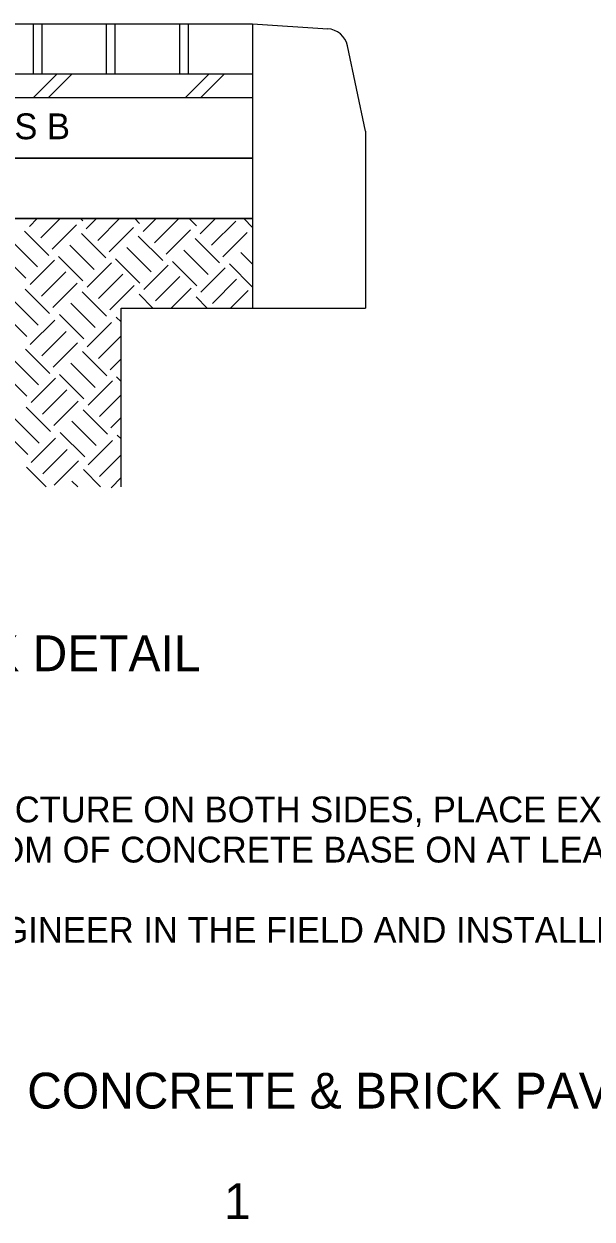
# Model space of a CAD drawing. Extents: x 1 to 16.5, y 0.6 to 9.7.
# Drawn here: x 9.079 to 11.06, y 0.612 to 4.779 of the extents above; entities that cross this region are included whole.
import ezdxf

# ---------------------------------------------------------------- set-up
doc = ezdxf.new("R2010")
doc.units = 0
for name, color, linetype in [('SD_P_Dimension Text', 7, 'Continuous'), ('SD_P_Frame', 7, 'Continuous'), ('SD_P_Prop Object Lines', 7, 'Continuous'), ('SD_P_Shading', 7, 'Continuous'), ('SD_P_Subtitles', 7, 'Continuous'), ('SD_X_Exist Object Lines', 7, 'Continuous')]:
    doc.layers.add(name, color=color, linetype=linetype)

msp = doc.modelspace()

# ---------------------------------------------------------------- linework, layer by layer
at = {"layer": 'SD_P_Prop Object Lines'}
for p, q in [((6.8461, 4.7787), (9.8761, 4.7787)), ((9.1111, 4.7787), (9.1111, 4.6045)), ((9.1411, 4.7787), (9.1411, 4.6045)), ((9.3661, 4.7787), (9.3661, 4.6045)), ((9.3961, 4.7787), (9.3961, 4.6045)), ((9.6211, 4.7787), (9.6211, 4.6045)), ((9.6511, 4.7787), (9.6511, 4.6045)), ((9.8761, 4.7787), (9.8761, 3.7882)), ((9.8761, 4.7787), (10.1382, 4.7618)), ((10.2703, 4.4049), (10.2067, 4.7026)), ((6.8461, 4.6045), (9.8761, 4.6045)), ((6.8461, 4.5219), (9.8761, 4.5219)), ((10.2703, 4.4049), (10.2703, 3.7882)), ((6.8461, 4.311), (9.8761, 4.311)), ((6.5724, 4.1), (9.8761, 4.1)), ((9.4181, 3.1645), (9.4181, 3.7882)), ((9.4181, 3.7882), (9.8761, 3.7882)), ((9.8761, 3.7882), (10.2703, 3.7882))]:
    msp.add_line(p, q, dxfattribs=at)
msp.add_arc((10.1334, 4.687), 0.075, 12.0529, 86.3055, dxfattribs=at)
at = {"layer": 'SD_P_Shading'}
for points in [[(6.5724, 4.5219), (6.8461, 4.5219), (6.8461, 4.311), (9.8761, 4.311), (9.8761, 4.1), (6.5724, 4.1), (6.5724, 4.311)], [(6.8461, 4.5219), (9.8761, 4.5219), (9.8761, 4.311), (6.8461, 4.311)]]:
    msp.add_lwpolyline(points, close=True, dxfattribs=at)
at = {"layer": 'SD_X_Exist Object Lines'}
for p, q in [((9.112, 4.5219), (9.1945, 4.6045)), ((9.165, 4.5219), (9.2476, 4.6045)), ((9.6423, 4.5219), (9.7249, 4.6045)), ((9.6954, 4.5219), (9.7779, 4.6045)), ((9.098, 4.0725), (9.1255, 4.1)), ((9.1378, 4.0328), (9.2051, 4.1)), ((9.284, 4.0919), (9.2759, 4.1)), ((9.2965, 4.0639), (9.3326, 4.1)), ((9.3362, 4.0241), (9.4122, 4.1)), ((9.4825, 4.0832), (9.4657, 4.1)), ((9.4949, 4.0552), (9.5398, 4.1)), ((9.5347, 4.0154), (9.6196, 4.1003)), ((9.681, 4.0745), (9.6555, 4.1)), ((9.6934, 4.0466), (9.7469, 4.1)), ((9.7332, 4.0068), (9.818, 4.0916)), ((9.8761, 4.0692), (9.8453, 4.1)), ((9.1658, 3.9714), (9.081, 4.0562)), ((9.1776, 3.993), (9.2624, 4.0779)), ((9.3643, 3.9627), (9.2795, 4.0476)), ((9.376, 3.9843), (9.4609, 4.0692)), ((9.5745, 3.9757), (9.6593, 4.0605)), ((9.7729, 3.967), (9.8578, 4.0519)), ((9.1261, 3.9316), (9.0412, 4.0164)), ((9.3245, 3.9229), (9.2397, 4.0078)), ((9.5628, 3.954), (9.4779, 4.0389)), ((9.7612, 3.9454), (9.6764, 4.0302)), ((9.0863, 3.8918), (9.0014, 3.9767)), ((9.2848, 3.8832), (9.1999, 3.968)), ((9.4832, 3.8745), (9.3984, 3.9593)), ((9.523, 3.9143), (9.4381, 3.9991)), ((9.7214, 3.9056), (9.6366, 3.9905)), ((9.8761, 3.9408), (9.8351, 3.9818)), ((9.1856, 3.9547), (9.1007, 3.8698)), ((9.384, 3.946), (9.2992, 3.8612)), ((9.5825, 3.9374), (9.4976, 3.8525)), ((9.6817, 3.8658), (9.5968, 3.9507)), ((9.7809, 3.9287), (9.6961, 3.8438)), ((9.8761, 3.8612), (9.7953, 3.942)), ((9.2253, 3.9149), (9.1405, 3.8301)), ((9.4238, 3.9062), (9.3389, 3.8214)), ((9.6223, 3.8976), (9.5374, 3.8127)), ((9.8207, 3.8889), (9.7359, 3.8041)), ((9.1685, 3.7687), (9.0837, 3.8535)), ((9.1685, 3.7687), (9.0837, 3.8535)), ((9.1685, 3.7687), (9.0837, 3.8535)), ((9.1685, 3.7687), (9.0837, 3.8535)), ((9.1685, 3.7687), (9.0837, 3.8535)), ((9.1685, 3.7687), (9.0837, 3.8535)), ((9.1685, 3.7687), (9.0837, 3.8535)), ((9.1685, 3.7687), (9.0837, 3.8535)), ((9.1685, 3.7687), (9.0837, 3.8535)), ((9.2651, 3.8751), (9.1803, 3.7903)), ((9.367, 3.76), (9.2822, 3.8448)), ((9.367, 3.76), (9.2822, 3.8448)), ((9.367, 3.76), (9.2822, 3.8448)), ((9.367, 3.76), (9.2822, 3.8448)), ((9.367, 3.76), (9.2822, 3.8448)), ((9.367, 3.76), (9.2822, 3.8448)), ((9.367, 3.76), (9.2822, 3.8448)), ((9.367, 3.76), (9.2822, 3.8448)), ((9.367, 3.76), (9.2822, 3.8448)), ((9.367, 3.76), (9.2822, 3.8448)), ((9.4636, 3.8665), (9.3787, 3.7816)), ((9.5286, 3.7882), (9.4806, 3.8362)), ((9.662, 3.8578), (9.5924, 3.7882)), ((9.8605, 3.8491), (9.7996, 3.7882)), ((9.1288, 3.7289), (9.0439, 3.8137)), ((9.3272, 3.7202), (9.2424, 3.8051)), ((9.7184, 3.7882), (9.6791, 3.8275)), ((9.089, 3.6891), (9.0041, 3.774)), ((9.2875, 3.6804), (9.2026, 3.7653)), ((9.4181, 3.7396), (9.4011, 3.7566)), ((9.1014, 3.6611), (9.1863, 3.746)), ((9.2999, 3.6525), (9.3847, 3.7373)), ((9.1412, 3.6214), (9.226, 3.7062)), ((9.3396, 3.6127), (9.4181, 3.6911)), ((9.1693, 3.5599), (9.0844, 3.6448)), ((9.181, 3.5816), (9.2658, 3.6664)), ((9.3677, 3.5513), (9.2829, 3.6361)), ((9.1295, 3.5202), (9.0446, 3.605)), ((9.3279, 3.5115), (9.2431, 3.5964)), ((9.3794, 3.5729), (9.4181, 3.6116)), ((9.0897, 3.4804), (9.0048, 3.5652)), ((9.189, 3.5433), (9.1041, 3.4584)), ((9.2882, 3.4717), (9.2033, 3.5566)), ((9.4181, 3.5316), (9.4018, 3.5479)), ((9.2287, 3.5035), (9.1439, 3.4186)), ((9.3874, 3.5346), (9.3026, 3.4497)), ((9.2685, 3.4637), (9.1837, 3.3789)), ((9.4181, 3.4857), (9.3423, 3.41)), ((9.1719, 3.3572), (9.0871, 3.4421)), ((9.3704, 3.3486), (9.2856, 3.4334)), ((9.1322, 3.3175), (9.0473, 3.4023)), ((9.3306, 3.3088), (9.2458, 3.3936)), ((9.4181, 3.4062), (9.3821, 3.3702)), ((9.0924, 3.2777), (9.0075, 3.3625)), ((9.1048, 3.2497), (9.1897, 3.3346)), ((9.2909, 3.269), (9.206, 3.3539)), ((9.4181, 3.3316), (9.4045, 3.3452)), ((9.1446, 3.2099), (9.2294, 3.2948)), ((9.3033, 3.241), (9.3881, 3.3259)), ((9.1844, 3.1702), (9.2692, 3.255)), ((9.3431, 3.2013), (9.4181, 3.2763)), ((9.1566, 3.1645), (9.0878, 3.2334)), ((9.3464, 3.1645), (9.2863, 3.2247)), ((9.2669, 3.1645), (9.2465, 3.1849)), ((9.3828, 3.1615), (9.4181, 3.1968))]:
    msp.add_line(p, q, dxfattribs=at)

# ---------------------------------------------------------------- texts
at = {"layer": 'SD_P_Dimension Text'}
for s, p in [('4" CONCRETE, CLASS B', (7.8461, 4.3767)), ('WHEN SIDEWALK IS CONFINED BY A RIGID STRUCTURE ON BOTH SIDES, PLACE EXPANSION', (6.1785, 1.9951)), ('JOINT MATERIAL FROM TOP OF BRICK TO BOTTOM OF CONCRETE BASE ON AT LEAST', (6.1785, 1.8551)), ('EDGE RESTRAINT TO BE APPROVED BY THE ENGINEER IN THE FIELD AND INSTALLED AS', (6.1785, 1.5751))]:
    msp.add_text(s, height=0.09, dxfattribs=at).set_placement(p)
at = {"layer": 'SD_P_Frame'}
for s, p in [('PATTERNED HOT-MIX OR CONCRETE & BRICK PAVER ', (6.9826, 0.9973)), ('1', (9.777, 0.6119))]:
    msp.add_text(s, height=0.125, dxfattribs=at).set_placement(p)
at = {"layer": 'SD_P_Subtitles'}
msp.add_text('BRICK PAVER SIDEWALK DETAIL', height=0.125, dxfattribs=at).set_placement((7.0287, 2.522))

doc.saveas('drawing.dxf')
